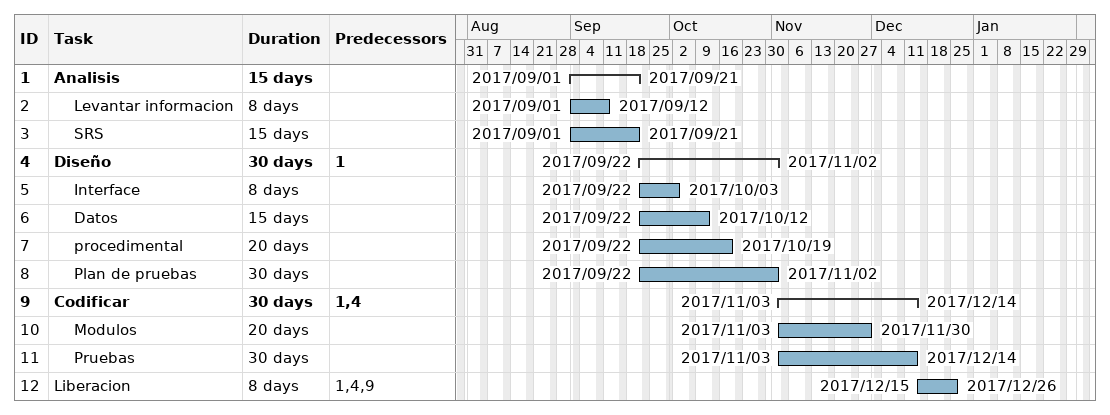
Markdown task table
| ID | Level | Task | Duration | Start | Finish | Predecessors |
|---|---|---|---|---|---|---|
| 1 | 1 | **Analisis** | 15d | 2017-09-01 | 2017-09-21 |  |
| 2 | 2 | Levantar informacion | 8d | 2017-09-01 | 2017-09-12 |  |
| 3 | 2 | SRS | 15d | 2017-09-01 | 2017-09-21 |  |
| 4 | 1 | **Diseño** | 30d | 2017-09-22 | 2017-11-02 | 1 |
| 5 | 2 | Interface | 8d | 2017-09-22 | 2017-10-03 |  |
| 6 | 2 | Datos | 15d | 2017-09-22 | 2017-10-12 |  |
| 7 | 2 | procedimental | 20d | 2017-09-22 | 2017-10-19 |  |
| 8 | 2 | Plan de pruebas | 30d | 2017-09-22 | 2017-11-02 |  |
| 9 | 1 | **Codificar** | 30d | 2017-11-03 | 2017-12-14 | 1, 4 |
| 10 | 2 | Modulos | 20d | 2017-11-03 | 2017-11-30 |  |
| 11 | 2 | Pruebas | 30d | 2017-11-03 | 2017-12-14 |  |
| 12 | 1 | Liberacion | 8d | 2017-12-15 | 2017-12-26 | 1, 4, 9 |
